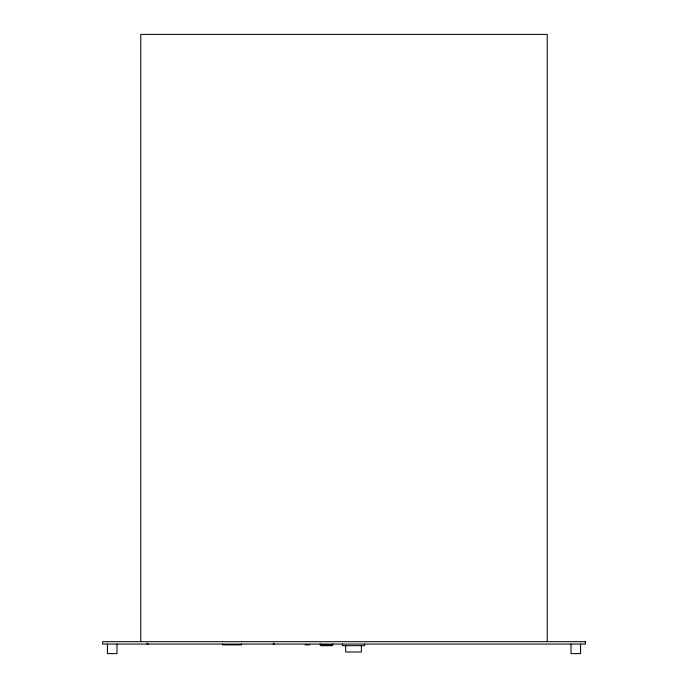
<?xml version="1.0" encoding="UTF-8"?>
<svg xmlns="http://www.w3.org/2000/svg" width="688" height="688" viewBox="0 0 688 688"><rect width="100%" height="100%" fill="white"/><g stroke="black" fill="none" stroke-linecap="round" stroke-linejoin="round"><path stroke-width="1.03" d="M305.102 644.871L309.867 644.871M580.569 644.071L580.569 653.6L571.04 653.6L571.04 644.071M547.227 641.689L547.227 34.4L140.773 34.4L140.773 641.689M364.64 644.071L364.64 645.662L342.409 645.662L342.409 644.071M361.363 645.662L361.363 652.009L345.686 652.009L345.686 645.662M332.889 644.071L332.889 644.871L320.187 644.871L320.187 644.071M332.089 644.071L332.089 645.662L320.978 645.662L320.978 644.071M331.298 644.871L331.298 645.662M321.769 644.871L321.769 645.662M274.142 643.28L274.142 644.071M273.351 643.28L273.351 644.071M241.591 644.071L241.591 644.871L222.542 644.871L222.542 644.071M147.92 643.28L147.92 644.071M147.129 643.28L147.129 644.071M116.96 644.071L116.96 653.6L107.431 653.6L107.431 644.071M585.333 641.689L102.667 641.689L102.667 644.071L585.333 644.071L585.333 641.689"/></g></svg>
